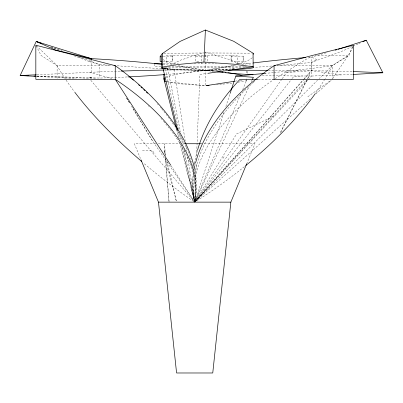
<?xml version="1.0" encoding="UTF-8"?>
<svg xmlns="http://www.w3.org/2000/svg" width="403" height="403" viewBox="0 0 403 403"><rect width="100%" height="100%" fill="white"/><g stroke="black" fill="none" stroke-linecap="round" stroke-linejoin="round"><path stroke-width="0.3" stroke-dasharray="2.02 1.51" d="M194.694 201.51L196.246 163.774M196.583 155.598L199.918 74.464L207.349 73.396M194.347 168.348L194.815 161.563M306.698 79.89L280.251 133.061L309.146 75.94L309.978 72.127L304.129 78.721M238.102 82.202L246.691 80.791L247.054 79.331M194.861 201.54L224.3 111.299M225.861 106.518L229.957 93.97M246.621 163.976L254.978 143.735L203.409 143.735M90.801 80.288L194.664 202.14L240.662 94.322M242.631 89.708L246.812 79.91M352.751 46.924L349.003 55.453L332.218 65.684L319.267 78.535M194.931 201.571L249.13 86.363M251.265 81.824L252.066 80.121M352.67 46.834L348.247 55.453L332.566 78.812M307.595 78.363L309.146 75.94M74.217 55.871L89.411 61.624L90.368 60.133M222.94 158.419L224.824 155.508M281.843 79.215L195.027 201.626L236.601 133.932L275.189 115.399M282.206 78.706L286.563 72.555L297.978 70.575M195.057 201.646L291.742 79.013M292.13 78.52L293.691 76.545L302.446 75.981M307.716 80.182L195.092 201.681L303.711 79.189M195.082 201.671L303.383 80.091M303.802 79.623L311.746 70.701L311.63 57.085L327.881 52.314M171.149 165.769L194.664 202.14L306.129 80.257M308.144 79.723L311.554 76.041L311.438 62.425L316.944 59.709L311.63 57.085A113.943 9.858 -5.3 0 0 309.197 57.276M179.723 142.42L194.664 202.14L317.478 80.308M181.058 144.677L194.664 202.14L310.184 99.002M315.811 93.98L331.281 80.167M307.801 96.775L331.201 80.056M274.121 72.51A159.417 6.821 -4.3 0 0 332.218 65.684L348.247 55.453L315.443 55.453M275.143 78.666L310.219 56.778M170.459 64.989L180.987 60.022L203.404 52.597M352.499 46.461L341.613 51.408L311.438 62.425A113.943 4.821 -5.2 0 1 277.37 65.538M353.073 46.204L358.227 43.862M358.801 43.6L360.519 42.819M231.962 83.209L219.62 84.444M235.246 81.154L237.115 80.867M240.218 80.388L242.082 80.096M216.532 84.731L219.005 84.499M286.563 72.555L311.746 70.701L352.494 71.512M352.383 74.484L311.554 76.041L281.909 75.85A113.596 13.173 0.5 0 1 262.267 75.22M36.859 74.757L91.446 72.253A122.502 6.7 -2.2 0 1 120.285 71.099M244.707 67.205L205.454 67.87L164.359 67.87L164.374 69.724M163.814 53.408L204.598 52.959M205.228 52.949L251.165 53.181M203.525 55.589L166.298 55.589L166.298 63.775M204.114 55.589L237.201 55.589L237.201 63.775M163.225 56.133L172.444 56.133M195.843 56.133L203.525 56.133M204.114 56.133L207.661 56.133M231.055 56.133L243.347 56.133L243.347 61.594L231.055 61.594L231.055 55.589M163.225 61.594L172.444 61.594L172.444 55.589M198.795 61.594L195.843 61.594L195.843 55.589M163.19 63.775L178.338 63.775M194.181 63.775L216.396 63.775M235.987 63.775L249.976 63.775L249.976 65.412M36.109 45.756L41.086 55.453L57.115 65.684L112.145 65.684M277.183 65.684L332.218 65.684L332.218 79.331M160.857 66.505L154.455 66.505L154.455 64.319M168.444 66.505L246.56 66.505M258.162 79.331L271.672 79.331M155.765 143.735L134.355 143.735L141.04 159.926M158.263 143.735L180.302 143.735M182.801 143.735L184.675 143.735M142.435 150.324L152.017 150.324L154.999 153.946M37.005 76.061L99.531 78.061A116.225 8.831 -2.3 0 0 127.408 76.943M37.041 76.202L96.478 78.58M36.985 76.444L76.268 78.585M205.248 62.012L205.419 85.758L180.257 83.839L166.902 81.849M166.958 81.744L205.419 85.758M340.621 74.706L311.746 70.701L282.1 70.429A113.596 1.567 0.5 0 0 268.725 70.339M163.437 68.545L168.882 69.301L183.944 69.996L205.797 70.323A113.596 1.567 0.5 0 1 223.897 70.238M163.865 68.036L167.774 68.999L180.473 131.872M89.466 72.344L112.251 78.52M89.411 61.624L99.415 64.445A116.583 4.987 4.3 0 0 109.928 65.251M50.995 46.849L62.213 50.924M78.746 56.934L99.415 64.445L99.531 78.061M50.838 47.015L58.44 49.896M163.719 68.213L165.25 68.797L174.116 69.543L185.158 140.798M163.809 67.472L167.774 68.999L165.25 68.797L178.534 129.015M239.236 63.896L229.639 59.609L205.172 52.012L205.243 61.387M244.878 66.414L246.011 66.923M36.285 45.655L57.115 65.684A209.399 68.837 36.6 0 0 74.394 91.723M152.47 140.718L131.756 106.553L152.425 140.748L194.311 201.626M165.134 157.931L176.413 201.535L167.099 161.457M176.464 129.182L178.589 137.695M177.874 131.227L179.758 139.171M165.855 156.107L164.51 150.324L164.892 154.697M179.622 133.932L181.249 141.307M182.604 147.453L194.664 202.14M181.597 137.418L183.088 144.813M184.085 149.745L194.543 201.525M186.025 146.375L186.791 151.332M187.657 156.908L194.568 201.52M165.17 157.815L169.079 202.14L165.678 158.646M165.386 154.918L164.51 143.735L164.51 153.78M246.606 70.888L246.626 73.361M246.676 78.933L246.691 80.791M91.34 59.876L91.446 72.253M247.382 71.286L247.392 73.689M243.11 56.133L243.11 61.594M231.292 55.589L231.292 61.594M207.661 55.589L207.661 61.594M201.752 55.589L201.752 61.594M201.752 62.138L201.752 63.775M172.207 55.589L172.207 61.594M57.115 65.684L57.115 79.331M216.411 71.306A113.596 11.103 0.2 0 0 205.797 70.323A113.943 2.025 0.8 0 1 163.749 68.389M214.28 71.497A113.596 13.173 0.5 0 1 205.797 70.323A122.839 10.856 3.9 0 0 175.491 65.885M227.821 69.769A116.225 4.403 0.6 0 1 205.797 70.323A122.502 6.7 -2.2 0 0 164.892 70.082M165.442 74.54A116.225 8.831 -2.3 0 0 205.797 70.323A113.943 4.821 -5.2 0 0 234.123 68.812M165.698 77.462A113.596 11.093 -1.2 0 1 205.797 70.323A116.583 17.153 -1.8 0 0 234.486 65.019M234.506 68.822A113.943 2.04 -1.8 0 1 205.797 70.323A116.583 4.987 4.3 0 1 162.157 68.641M271.642 66.021A113.943 4.821 -5.2 0 1 254.263 67.397M235.453 65.357A113.943 9.858 -5.3 0 0 205.797 70.323A122.839 17.384 0.9 0 1 178.262 65.397M241.649 64.485A113.943 9.858 -5.3 0 1 252.58 63.049M252.293 57.694A116.583 17.153 -1.8 0 1 238.067 64.057M174.499 64.379A122.839 17.384 0.9 0 1 163.15 59.568M162.923 64.42A122.839 10.856 3.9 0 1 168.046 64.994M161.507 68.606A116.583 4.987 4.3 0 1 116.794 65.76M193.647 201.435A209.399 68.837 36.6 0 1 143.629 163.129M148.344 105.682A200.775 106.311 21.2 0 1 149.211 106.503M160.923 118.427A200.775 106.311 21.2 0 1 161.794 119.389M163.502 121.323A200.775 106.311 21.2 0 1 178.247 140.743M178.615 141.312A200.775 106.311 21.2 0 1 194.76 201.565A209.399 118.966 22.8 0 0 193.682 169.109M193.626 169.195A233.11 151.1 -17.7 0 0 194.553 201.545A209.399 118.709 -23 0 1 252.595 83.119M253.069 82.696A209.399 118.709 -23 0 1 254.968 81.018M273.546 72.565A159.417 6.821 -4.3 0 1 266.494 73.255M194.533 201.55A217.288 125.63 -17.7 0 1 195.364 163.764M332.218 65.684A209.399 84.514 -34.4 0 1 325.186 78.555M324.868 79.084A209.399 84.514 -34.4 0 1 315.705 93.017M244.329 166.696A209.399 84.514 -34.4 0 1 195.717 201.48M194.029 166.479A217.288 120.124 20.9 0 1 194.795 201.56M157.432 103.803A209.399 118.966 22.8 0 1 158.288 104.78M160.409 107.238A209.399 118.966 22.8 0 1 161.24 108.226M161.653 108.724A209.399 118.966 22.8 0 1 174.68 126.25M176.61 129.257A209.399 118.966 22.8 0 1 184.891 144.249M185.168 144.838A209.399 118.966 22.8 0 1 191.904 162.303M192.553 164.585A209.399 118.966 22.8 0 1 193.148 166.857M193.707 168.555A233.11 151.1 -17.7 0 1 194.06 166.011M194.473 163.467A233.11 151.1 -17.7 0 1 197.47 150.41M193.5 170.932A208.986 108.064 19 0 1 194.79 201.555M194.568 201.565A200.775 106.735 -20.9 0 1 273.007 80.066M91.521 77.426L88.826 77.719L91.521 77.426M129.489 102.815L126.255 97.481L129.474 102.83"/><path stroke-width="0.6" d="M163.437 68.545L161.623 68.293L162.676 67.039L178.63 64.415L203.948 62.067L205.389 30.018L233.68 41.282L253.054 53.196A116.583 17.153 -1.8 0 1 253.608 54.289M246.621 163.976L230.854 202.14L212.759 372.982L176.574 372.982L158.48 202.14L141.04 159.926M230.148 93.37L235.805 76.041A159.417 6.821 -4.3 0 0 265.894 73.311M252.333 79.552L253.401 77.28L235.805 76.041M161.623 68.293L161.502 57.941A122.839 17.384 0.9 0 1 162.56 53.423L180.05 41.433L205.389 30.018M362.811 41.776L366.251 40.219L382.85 72.767L353.008 74.449M366.251 40.219L338.112 49.307M335.105 50.194L336.908 49.665M206.039 85.663L234.627 81.25M207.968 73.306L253.17 66.807L253.054 53.196M206.653 85.648L209.122 85.416M36.24 74.787L20.15 75.522L36.23 41.484L91.325 58.637A122.839 10.856 3.9 0 1 162.273 64.349M162.162 56.133L160.152 56.133L160.152 61.594L161.996 61.594M154.455 63.775L162.021 63.775M114.004 65.684L115.248 65.684A217.288 120.124 20.9 0 1 193.893 165.91M275.33 65.684L274.08 65.684A217.288 125.63 -17.7 0 0 195.51 163.185M257.91 79.331L240.017 79.331A233.11 151.1 -17.7 0 0 197.47 150.41M272.211 79.331L353.496 79.331L353.496 45.217L312.345 55.453L274.08 65.684L274.08 79.331M184.675 143.735L201.535 143.735M158.48 202.14L230.854 202.14M28.265 75.784L20.15 75.522L36.361 76.409M33.887 75.966L35.761 76.021M353.114 71.538L382.85 72.767M203.948 62.067L233.8 64.183L253.17 66.807A116.225 4.403 0.6 0 1 234.717 69.487M163.825 74.394L163.875 78.6L164.479 81.487L166.298 81.759M41.544 43.413L36.23 41.484L55.594 50.063L91.325 58.637L91.34 59.876M162.187 67.623L163.21 68.016M170.807 165.245L115.248 79.331L115.248 65.684L35.832 45.217L35.832 79.331L115.248 79.331A208.986 108.064 19 0 1 193.349 170.383M164.026 79.331L176.464 129.182M177.728 130.612L162.676 67.039L162.56 53.423M164.444 77.769L164.479 81.487M218.27 71.502A113.596 11.103 0.2 0 1 220.078 71.704M221.836 71.91A113.596 11.103 0.2 0 1 222.98 72.051M225.181 72.333A113.596 11.103 0.2 0 1 226.244 72.475M227.735 72.686A113.596 11.103 0.2 0 1 242.117 75.517M253.119 74.777A113.596 13.173 0.5 0 1 216.733 71.794M228.395 70.233A113.596 1.567 0.5 0 1 268.096 70.339M233.408 69.548A116.225 4.403 0.6 0 1 232.063 69.603M120.91 71.079A122.502 6.7 -2.2 0 1 164.248 70.092M164.797 74.59A116.225 8.831 -2.3 0 1 128.018 76.913M163.875 78.6A113.596 11.093 -1.2 0 1 164.832 77.92M253.23 62.969A113.943 9.858 -5.3 0 1 305.524 57.574M141.68 161.467A209.399 68.842 36.6 0 1 74.797 92.257M129.509 76.852A209.399 118.966 22.8 0 1 133.413 80.162M138.617 84.781A209.399 118.966 22.8 0 1 139.544 85.627M140.919 86.897A209.399 118.966 22.8 0 1 142.279 88.176M143.624 89.456A209.399 118.966 22.8 0 1 144.954 90.74M146.269 92.025A209.399 118.966 22.8 0 1 147.563 93.31M315.322 93.561A209.399 84.514 -34.4 0 1 245.82 165.487"/></g></svg>
